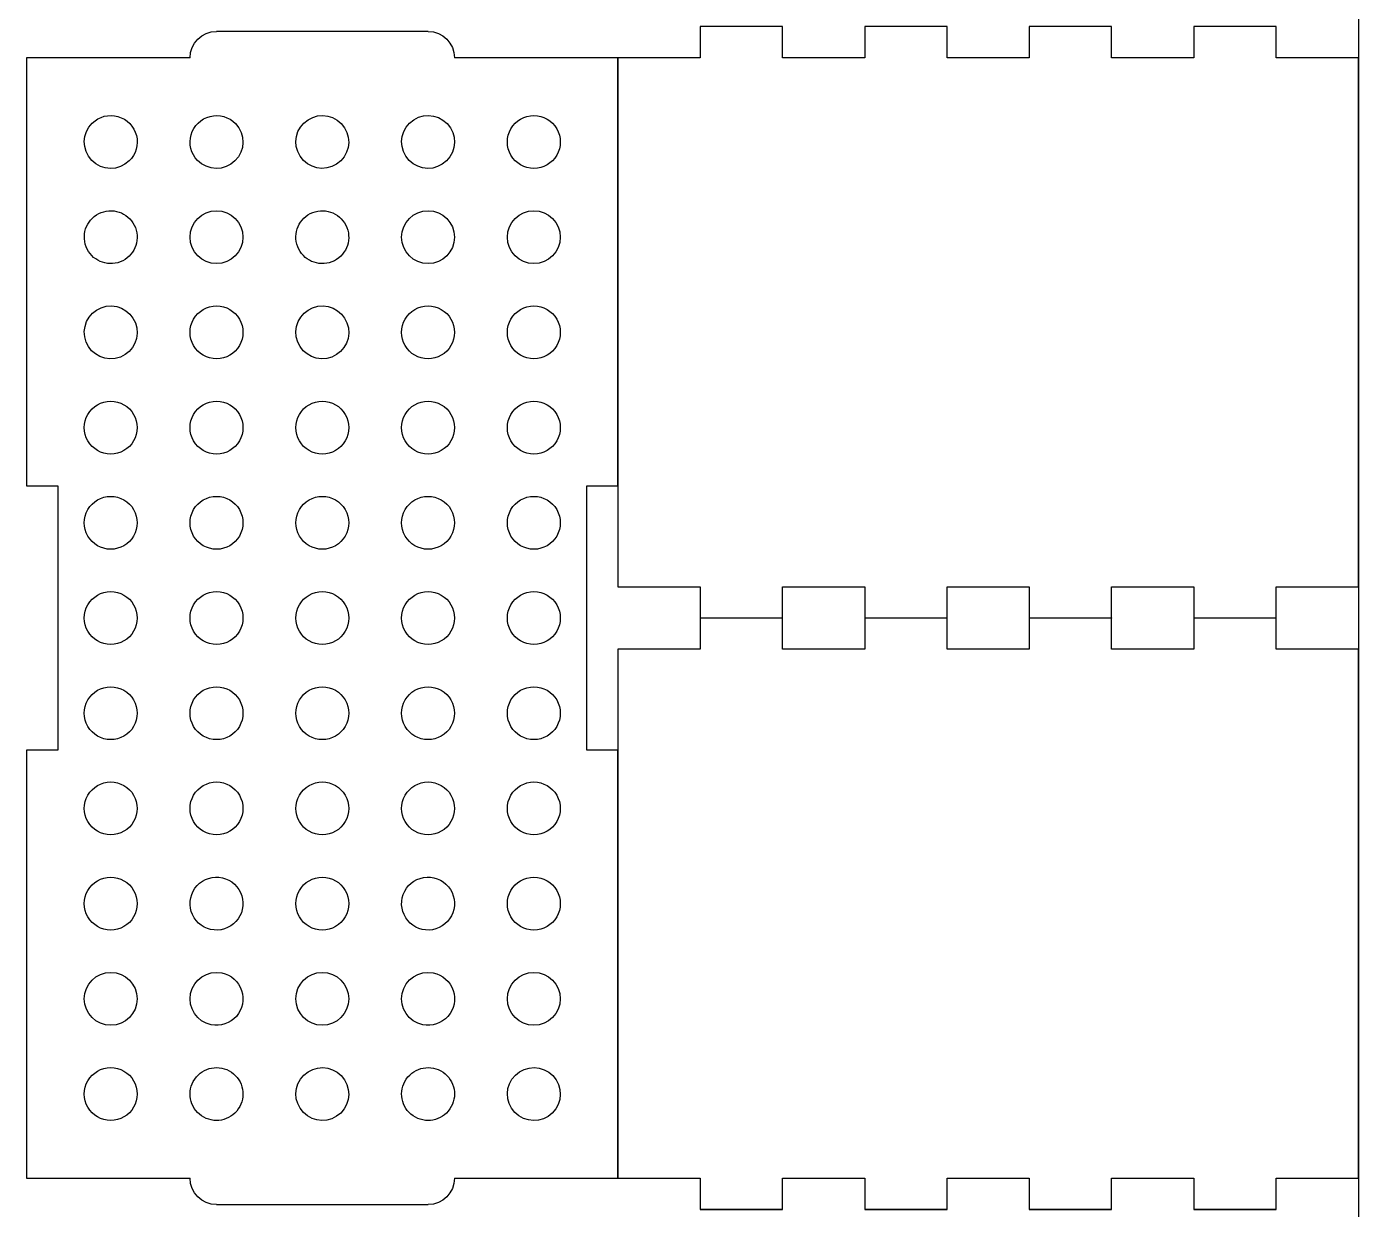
# Model space of a CAD drawing. Header units: millimetres. Extents: x 0 to 612, y 0 to 813.
# Drawn here: x 359.8 to 611.6, y 365.6 to 589.2 of the extents above; entities that cross this region are included whole.
import ezdxf

# ---------------------------------------------------------------- set-up
doc = ezdxf.new("R2010")
doc.units = ezdxf.units.MM
doc.layers.add('Layer_1', color=7, linetype='CONTINUOUS')

msp = doc.modelspace()

# ---------------------------------------------------------------- linework, layer by layer
at = {"layer": 'Layer_1', "color": 7}
for points in [[(1.999018, 812.80012), (611.598998, 812.80012), (611.598998, 0.00013), (1.999018, 0.00013)], [(564.927306, 477.385477)], [(564.929291, 477.388123)], [(564.931291, 365.583123)]]:
    msp.add_lwpolyline(points, close=True, dxfattribs=at)
for points in [[(435.695388, 588.284954), (395.69573, 588.284954)], [(487.151334, 589.189257), (487.151334, 583.289321), (471.5965, 583.289321), (471.5965, 583.289321), (471.5965, 483.288324), (471.5965, 483.288324), (487.151334, 483.288324), (487.151334, 477.388123), (487.151334, 477.388123)], [(502.707492, 589.190315), (487.152393, 589.190315), (487.152393, 589.190315)], [(518.262353, 589.189257), (518.262353, 583.289321), (502.708286, 583.289321), (502.708286, 589.189257), (502.708286, 589.189257)], [(533.818325, 589.190315), (518.263358, 589.190315), (518.263358, 589.190315)], [(549.373319, 589.189257), (549.373319, 583.289321), (533.819331, 583.289321), (533.819331, 589.189257), (533.819331, 589.189257)], [(564.929291, 589.190315), (549.374324, 589.190315), (549.374324, 589.190315)], [(580.484311, 589.189257), (580.484311, 583.289321), (564.930296, 583.289321), (564.930296, 589.189257), (564.930296, 589.189257)], [(596.040204, 589.190315), (580.485369, 589.190315), (580.485369, 589.190315)], [(611.596361, 583.289321), (596.041262, 583.289321), (596.041262, 589.189257), (596.041262, 589.189257)], [(390.695111, 583.284865), (359.794463, 583.284865), (359.794463, 583.284865), (359.794463, 502.384961), (359.794463, 502.384961), (365.694664, 502.384961), (365.694664, 452.385019), (359.794463, 452.385019), (359.794463, 452.385019), (359.794463, 392.383997), (359.794463, 392.383997)], [(471.595597, 583.284865), (440.696007, 583.284865)], [(471.596655, 502.384961), (471.596655, 583.284865), (471.596655, 583.284865)], [(611.597155, 483.288324), (611.597155, 583.289321), (611.597155, 583.289321)], [(379.177813, 563.802825), (379.177813, 563.797798), (379.172522, 563.799914)], [(392.113276, 563.902837), (392.107985, 563.901779), (392.11063, 563.906806)], [(419.177471, 563.802825), (419.177471, 563.797798), (419.174825, 563.799914)], [(432.112934, 563.902837), (432.107642, 563.901779), (432.110288, 563.906806)], [(455.697598, 562.389952), (455.695746, 562.385983), (455.693629, 562.389952)], [(395.693084, 554.379966), (395.69573, 554.383935), (395.698376, 554.379966)], [(435.692742, 554.379966), (435.695388, 554.383935), (435.698034, 554.379966)], [(377.508295, 544.72983), (377.505649, 544.724803), (377.503003, 544.727978)], [(417.507953, 544.72983), (417.507953, 544.724803), (417.502661, 544.727978)], [(455.697598, 544.389841), (455.695746, 544.385872), (455.693629, 544.389841)], [(395.693084, 536.379855), (395.69573, 536.384882), (395.698376, 536.379855)], [(435.692742, 536.379855), (435.695388, 536.384882), (435.698034, 536.379855)], [(376.547858, 526.46302), (376.545212, 526.457993), (376.542567, 526.461962)], [(416.547516, 526.46302), (416.54487, 526.457993), (416.542225, 526.461962)], [(455.697598, 526.389995), (455.695746, 526.384968), (455.693629, 526.389995)], [(395.693084, 518.380009), (395.69573, 518.385036), (395.698376, 518.380009)], [(435.692742, 518.380009), (435.695388, 518.385036), (435.698034, 518.380009)], [(375.698547, 508.389884), (375.695901, 508.384857), (375.693255, 508.389884)], [(415.698205, 508.389884), (415.695559, 508.384857), (415.692913, 508.389884)], [(455.697598, 508.389884), (455.695746, 508.384857), (455.693629, 508.389884)], [(471.595597, 452.385019), (465.695661, 452.385019), (465.695661, 502.384961), (471.595597, 502.384961), (471.595597, 502.384961)], [(395.693084, 500.379951), (395.69573, 500.384952), (395.698376, 500.379951)], [(415.692913, 500.379951), (415.695559, 500.384952), (415.698205, 500.379951)], [(435.692742, 500.379951), (435.695388, 500.384952), (435.698034, 500.379951)], [(375.698547, 490.389985), (375.695901, 490.384985), (375.693255, 490.389985)], [(455.697598, 490.389985), (455.695746, 490.384985), (455.693629, 490.389985)], [(395.693084, 482.379973), (395.69573, 482.383995), (395.698376, 482.379973)], [(435.692742, 482.379973), (435.695388, 482.383995), (435.698034, 482.379973)], [(502.708286, 477.388123), (502.708286, 483.288324), (518.262353, 483.288324), (518.262353, 477.388123), (518.262353, 477.388123)], [(533.819331, 477.388123), (533.819331, 483.288324), (549.373319, 483.288324), (549.373319, 477.388123), (549.373319, 477.388123)], [(564.930296, 477.388123), (564.930296, 483.288324), (580.484311, 483.288324), (580.484311, 477.388123), (580.484311, 477.388123)], [(596.041262, 477.388123), (596.041262, 483.288324), (611.596361, 483.288324), (611.596361, 483.288324)], [(487.153334, 477.384257), (487.153334, 471.484321), (471.5985, 471.484321), (471.5985, 471.484321), (471.5985, 371.483324), (471.5985, 371.483324), (487.153334, 371.483324), (487.153334, 365.583123), (487.153334, 365.583123)], [(487.152393, 477.388123), (502.707492, 477.388123), (502.707492, 477.388123)], [(502.709492, 477.385315), (487.154393, 477.385315), (487.154393, 477.385315)], [(518.264353, 477.384257), (518.264353, 471.484321), (502.710286, 471.484321), (502.710286, 477.384257), (502.710286, 477.384257)], [(518.263358, 477.388123), (533.818325, 477.388123), (533.818325, 477.388123)], [(533.820325, 477.385315), (518.265358, 477.385315), (518.265358, 477.385315)], [(549.375319, 477.384257), (549.375319, 471.484321), (533.821331, 471.484321), (533.821331, 477.384257), (533.821331, 477.384257)], [(549.374324, 477.388123), (564.929291, 477.388123), (564.932307, 477.385477)], [(564.931291, 477.385315), (549.376324, 477.385315), (549.376324, 477.385315)], [(580.486311, 477.384257), (580.486311, 471.484321), (564.932296, 471.484321), (564.932296, 477.384257), (564.932296, 477.384257)], [(580.485369, 477.388123), (596.040204, 477.388123), (596.040204, 477.388123)], [(596.042204, 477.385315), (580.487369, 477.385315), (580.487369, 477.385315)], [(611.598361, 471.484321), (596.043262, 471.484321), (596.043262, 477.384257), (596.043262, 477.384257)], [(375.698547, 472.390007), (375.695901, 472.385985), (375.693255, 472.390007)], [(415.698205, 472.390007), (415.695559, 472.385985), (415.692913, 472.390007)], [(455.697598, 472.390007), (455.695746, 472.385985), (455.693629, 472.390007)], [(611.599155, 371.483324), (611.599155, 471.484321), (611.599155, 471.484321)], [(395.693084, 464.379995), (395.69573, 464.384995), (395.698376, 464.379995)], [(375.698547, 454.390029), (375.695901, 454.385028), (375.693255, 454.390029)], [(415.698205, 454.390029), (415.695559, 454.385028), (415.692913, 454.390029)], [(435.698034, 454.390029), (435.695388, 454.385028), (435.692742, 454.390029)], [(455.697598, 454.390029), (455.695746, 454.385028), (455.693629, 454.390029)], [(471.596655, 371.485115), (471.596655, 452.385019), (471.596655, 452.385019)], [(395.693084, 446.380096), (395.69573, 446.385123), (395.698376, 446.380096)], [(435.692742, 446.380096), (435.695388, 446.385123), (435.698034, 446.380096)], [(375.698547, 436.389971), (375.695901, 436.384944), (375.693255, 436.389971)], [(415.698205, 436.389971), (415.695559, 436.384944), (415.692913, 436.389971)], [(455.697598, 436.389971), (455.695746, 436.384944), (455.693629, 436.389971)], [(375.698547, 418.390125), (375.695901, 418.385098), (375.693255, 418.390125)], [(396.547687, 418.46315), (396.545041, 418.458123), (396.542396, 418.462091)], [(415.698205, 418.390125), (415.695559, 418.385098), (415.692913, 418.390125)], [(436.547345, 418.46315), (436.544699, 418.458123), (436.542054, 418.462091)], [(455.697598, 418.390125), (455.695746, 418.385098), (455.693629, 418.390125)], [(396.68527, 410.281185), (396.687916, 410.285154), (396.690562, 410.280127)], [(436.684928, 410.281185), (436.687574, 410.285154), (436.69022, 410.280127)], [(375.698547, 400.390014), (375.695901, 400.386045), (375.693255, 400.390014)], [(415.698205, 400.390014), (415.695559, 400.386045), (415.692913, 400.390014)], [(455.697598, 400.390014), (455.695746, 400.386045), (455.693629, 400.390014)], [(359.791817, 392.387172), (359.794463, 392.383997), (359.794463, 371.485115), (359.794463, 371.485115), (390.695111, 371.485115)], [(375.693255, 392.380028), (375.695901, 392.383997), (375.698547, 392.380028)], [(398.513539, 391.509021), (398.518831, 391.511138), (398.518831, 391.506111)], [(412.213647, 390.967155), (412.213647, 390.972182), (412.218938, 390.970066)], [(438.515843, 391.509021), (438.518489, 391.511138), (438.518489, 391.506111)], [(452.213569, 390.967155), (452.212775, 390.972182), (452.217538, 390.970066)], [(440.696007, 371.485115), (471.595597, 371.485115), (471.595597, 371.485115)], [(502.710286, 365.583123), (502.710286, 371.483324), (518.264353, 371.483324), (518.264353, 365.583123), (518.264353, 365.583123)], [(533.821331, 365.583123), (533.821331, 371.483324), (549.375319, 371.483324), (549.375319, 365.583123), (549.375319, 365.583123)], [(564.932296, 365.583123), (564.932296, 371.483324), (580.486311, 371.483324), (580.486311, 365.583123), (580.486311, 365.583123)], [(596.043262, 365.583123), (596.043262, 371.483324), (611.598361, 371.483324), (611.598361, 371.483324)], [(395.69573, 366.485026), (435.695388, 366.485026)], [(502.707492, 365.583315), (487.152393, 365.583315), (487.152393, 365.583315)], [(487.154393, 365.583123), (502.709492, 365.583123), (502.709492, 365.583123)], [(533.818325, 365.583315), (518.263358, 365.583315), (518.263358, 365.583315)], [(518.265358, 365.583123), (533.820325, 365.583123), (533.820325, 365.583123)], [(564.929291, 365.583315), (549.374324, 365.583315), (549.374324, 365.583315)], [(549.376324, 365.583123), (564.931291, 365.583123), (564.934307, 365.580477)], [(596.040204, 365.583315), (580.485369, 365.583315), (580.485369, 365.583315)], [(580.487369, 365.583123), (596.042204, 365.583123), (596.042204, 365.583123)]]:
    msp.add_lwpolyline(points, dxfattribs=at)
for points in [[(390.695746, 583.285352), (390.696019, 586.046575), (392.934507, 588.284846), (395.69573, 588.284851)], [(435.695679, 588.284851), (438.456902, 588.284846), (440.69539, 586.046575), (440.695663, 583.285352)], [(372.212507, 570.971931), (373.494038, 572.216376), (375.342126, 572.682602), (377.060612, 572.194986)], [(377.060612, 572.194986), (378.779098, 571.707369), (380.106905, 570.339992), (380.54386, 568.607931)], [(390.886586, 568.749469), (391.374108, 570.46761), (392.741214, 571.795149), (394.472929, 572.232013)], [(394.472929, 572.232013), (396.204645, 572.668878), (398.03788, 572.148698), (399.282073, 570.867421)], [(412.21317, 570.971214), (414.194749, 572.888805), (417.354853, 572.839674), (419.27586, 570.861407)], [(432.213134, 570.97122), (434.193817, 572.894576), (437.358666, 572.848104), (439.282022, 570.867421)], [(451.366398, 569.884374), (452.259382, 571.431068), (453.909685, 572.383871), (455.695653, 572.383871)], [(455.695653, 572.383871), (457.481622, 572.383871), (459.131925, 571.431068), (460.024909, 569.884374)], [(372.108701, 563.901628), (370.184956, 565.882704), (370.231431, 569.048186), (372.212507, 570.971931)], [(399.282073, 570.867421), (401.205429, 568.886739), (401.158957, 565.72189), (399.178275, 563.798533)], [(412.115549, 563.908346), (410.194542, 565.886613), (410.238221, 569.046797), (412.21317, 570.971214)], [(419.27586, 570.861407), (421.196867, 568.88314), (421.153188, 565.722956), (419.178239, 563.798539)], [(432.109336, 563.902332), (430.18598, 565.883015), (430.232452, 569.047863), (432.213134, 570.97122)], [(439.282022, 570.867421), (441.205378, 568.886739), (441.158906, 565.72189), (439.178224, 563.798533)], [(451.366398, 564.885379), (450.473413, 566.432074), (450.473413, 568.337679), (451.366398, 569.884374)], [(460.024909, 569.884374), (460.917894, 568.337679), (460.917894, 566.432074), (460.024909, 564.885379)], [(380.54386, 568.607931), (380.980816, 566.87587), (380.460535, 565.042266), (379.179004, 563.797822)], [(392.109387, 563.902332), (390.865193, 565.183609), (390.399065, 567.031327), (390.886586, 568.749469)], [(455.695653, 562.385882), (453.909685, 562.385882), (452.259382, 563.338685), (451.366398, 564.885379)], [(460.024909, 564.885379), (459.131925, 563.338685), (457.481622, 562.385882), (455.695653, 562.385882)], [(379.179004, 563.797822), (377.197928, 561.874077), (374.032446, 561.920552), (372.108701, 563.901628)], [(399.178275, 563.798533), (397.197592, 561.875177), (394.032743, 561.921649), (392.109387, 563.902332)], [(419.178239, 563.798539), (417.19666, 561.880948), (414.036556, 561.930079), (412.115549, 563.908346)], [(439.178224, 563.798533), (437.197541, 561.875177), (434.032692, 561.921649), (432.109336, 563.902332)], [(371.040014, 547.575497), (370.040415, 550.147548), (371.313492, 553.043133), (373.884539, 554.045308)], [(373.884539, 554.045308), (376.45759, 555.042329), (379.351898, 553.766352), (380.351497, 551.194302)], [(390.699553, 549.384899), (390.699553, 552.144667), (392.935963, 554.382337), (395.69573, 554.383892)], [(395.69573, 554.383892), (398.455497, 554.382337), (400.691907, 552.144667), (400.691907, 549.384899)], [(411.040996, 547.575897), (410.041554, 550.147544), (411.314066, 553.042717), (413.884488, 554.045305)], [(413.884488, 554.045305), (416.457356, 555.041601), (419.35097, 553.765547), (420.350413, 551.193899)], [(430.699502, 549.384899), (430.699502, 552.144667), (432.935912, 554.382337), (435.695679, 554.383892)], [(435.695679, 554.383892), (438.455446, 554.382337), (440.691856, 552.144667), (440.691856, 549.384899)], [(450.699477, 549.384899), (450.699477, 552.144667), (452.935886, 554.382337), (455.695653, 554.383892)], [(455.695653, 554.383892), (458.455421, 554.382337), (460.69183, 552.144667), (460.69183, 549.384899)], [(380.351497, 551.194302), (381.351096, 548.622251), (380.078019, 545.726666), (377.506972, 544.724491)], [(395.69573, 544.385907), (392.935963, 544.387462), (390.699553, 546.625132), (390.699553, 549.384899)], [(400.691907, 549.384899), (400.691907, 546.625132), (398.455497, 544.387462), (395.69573, 544.385907)], [(420.350413, 551.193899), (421.349855, 548.622252), (420.077343, 545.727079), (417.506921, 544.724491)], [(435.695679, 544.385907), (432.935912, 544.387462), (430.699502, 546.625132), (430.699502, 549.384899)], [(440.691856, 549.384899), (440.691856, 546.625132), (438.455446, 544.387462), (435.695679, 544.385907)], [(455.695653, 544.385907), (452.935886, 544.387462), (450.699477, 546.625132), (450.699477, 549.384899)], [(460.69183, 549.384899), (460.69183, 546.625132), (458.455421, 544.387462), (455.695653, 544.385907)], [(377.506972, 544.724491), (374.933921, 543.72747), (372.039613, 545.003447), (371.040014, 547.575497)], [(417.506921, 544.724491), (414.934053, 543.728196), (412.040439, 545.00425), (411.040996, 547.575897)], [(374.846616, 536.312283), (377.566844, 536.778989), (380.150746, 534.953315), (380.619467, 532.233433)], [(391.365608, 533.88492), (392.258771, 535.431923), (393.909404, 536.384917), (395.69573, 536.384917)], [(395.69573, 536.384917), (397.482056, 536.384917), (399.132689, 535.431923), (400.025852, 533.88492)], [(414.846565, 536.312283), (417.566793, 536.778989), (420.150695, 534.953315), (420.619416, 532.233433)], [(431.365557, 533.88492), (432.25872, 535.431923), (433.909353, 536.384917), (435.695679, 536.384917)], [(435.695679, 536.384917), (437.482005, 536.384917), (439.132638, 535.431923), (440.025801, 533.88492)], [(451.365531, 533.88492), (452.258694, 535.431923), (453.909328, 536.384917), (455.695653, 536.384917)], [(455.695653, 536.384917), (457.481979, 536.384917), (459.132613, 535.431923), (460.025776, 533.88492)], [(370.772044, 530.536412), (370.303323, 533.256293), (372.127083, 535.841547), (374.846616, 536.312283)], [(391.365608, 528.884925), (390.472445, 530.431929), (390.472445, 532.337916), (391.365608, 533.88492)], [(400.025852, 533.88492), (400.919015, 532.337916), (400.919015, 530.431929), (400.025852, 528.884925)], [(410.771993, 530.536412), (410.303272, 533.256293), (412.127032, 535.841547), (414.846565, 536.312283)], [(431.365557, 528.884925), (430.472394, 530.431929), (430.472394, 532.337916), (431.365557, 533.88492)], [(440.025801, 533.88492), (440.918964, 532.337916), (440.918964, 530.431929), (440.025801, 528.884925)], [(451.365531, 528.884925), (450.472368, 530.431929), (450.472368, 532.337916), (451.365531, 533.88492)], [(460.025776, 533.88492), (460.918938, 532.337916), (460.918938, 530.431929), (460.025776, 528.884925)], [(380.619467, 532.233433), (381.088188, 529.513551), (379.264428, 526.928298), (376.544895, 526.457561)], [(420.619416, 532.233433), (421.088137, 529.513551), (419.264377, 526.928298), (416.544844, 526.457561)], [(376.544895, 526.457561), (373.824667, 525.990855), (371.240765, 527.81653), (370.772044, 530.536412)], [(395.69573, 526.384928), (393.909404, 526.384928), (392.258771, 527.337922), (391.365608, 528.884925)], [(400.025852, 528.884925), (399.132689, 527.337922), (397.482056, 526.384928), (395.69573, 526.384928)], [(416.544844, 526.457561), (413.824616, 525.990855), (411.240714, 527.81653), (410.771993, 530.536412)], [(435.695679, 526.384928), (433.909353, 526.384928), (432.25872, 527.337922), (431.365557, 528.884925)], [(440.025801, 528.884925), (439.132638, 527.337922), (437.482005, 526.384928), (435.695679, 526.384928)], [(455.695653, 526.384928), (453.909328, 526.384928), (452.258694, 527.337922), (451.365531, 528.884925)], [(460.025776, 528.884925), (459.132613, 527.337922), (457.481979, 526.384928), (455.695653, 526.384928)], [(371.36562, 515.884941), (372.258783, 517.431945), (373.909416, 518.384938), (375.695742, 518.384938)], [(375.695742, 518.384938), (377.482068, 518.384938), (379.132701, 517.431945), (380.025864, 515.884941)], [(391.365608, 515.884941), (392.258771, 517.431945), (393.909404, 518.384938), (395.69573, 518.384938)], [(395.69573, 518.384938), (397.482056, 518.384938), (399.132689, 517.431945), (400.025852, 515.884941)], [(411.365596, 515.884941), (412.258759, 517.431945), (413.909392, 518.384938), (415.695718, 518.384938)], [(415.695718, 518.384938), (417.482044, 518.384938), (419.132677, 517.431945), (420.02584, 515.884941)], [(431.365557, 515.884941), (432.25872, 517.431945), (433.909353, 518.384938), (435.695679, 518.384938)], [(435.695679, 518.384938), (437.482005, 518.384938), (439.132638, 517.431945), (440.025801, 515.884941)], [(451.365531, 515.884941), (452.258694, 517.431945), (453.909328, 518.384938), (455.695653, 518.384938)], [(455.695653, 518.384938), (457.481979, 518.384938), (459.132613, 517.431945), (460.025776, 515.884941)], [(371.36562, 510.884947), (370.472457, 512.431951), (370.472457, 514.337938), (371.36562, 515.884941)], [(380.025864, 515.884941), (380.919027, 514.337938), (380.919027, 512.431951), (380.025864, 510.884947)], [(391.365608, 510.884947), (390.472445, 512.431951), (390.472445, 514.337938), (391.365608, 515.884941)], [(400.025852, 515.884941), (400.919015, 514.337938), (400.919015, 512.431951), (400.025852, 510.884947)], [(411.365596, 510.884947), (410.472433, 512.431951), (410.472433, 514.337938), (411.365596, 515.884941)], [(420.02584, 515.884941), (420.919003, 514.337938), (420.919003, 512.431951), (420.02584, 510.884947)], [(431.365557, 510.884947), (430.472394, 512.431951), (430.472394, 514.337938), (431.365557, 515.884941)], [(440.025801, 515.884941), (440.918964, 514.337938), (440.918964, 512.431951), (440.025801, 510.884947)], [(451.365531, 510.884947), (450.472368, 512.431951), (450.472368, 514.337938), (451.365531, 515.884941)], [(460.025776, 515.884941), (460.918938, 514.337938), (460.918938, 512.431951), (460.025776, 510.884947)], [(375.695742, 508.38495), (373.909416, 508.38495), (372.258783, 509.337943), (371.36562, 510.884947)], [(380.025864, 510.884947), (379.132701, 509.337943), (377.482068, 508.38495), (375.695742, 508.38495)], [(395.69573, 508.38495), (393.909404, 508.38495), (392.258771, 509.337943), (391.365608, 510.884947)], [(400.025852, 510.884947), (399.132689, 509.337943), (397.482056, 508.38495), (395.69573, 508.38495)], [(415.695718, 508.38495), (413.909392, 508.38495), (412.258759, 509.337943), (411.365596, 510.884947)], [(420.02584, 510.884947), (419.132677, 509.337943), (417.482044, 508.38495), (415.695718, 508.38495)], [(435.695679, 508.38495), (433.909353, 508.38495), (432.25872, 509.337943), (431.365557, 510.884947)], [(440.025801, 510.884947), (439.132638, 509.337943), (437.482005, 508.38495), (435.695679, 508.38495)], [(455.695653, 508.38495), (453.909328, 508.38495), (452.258694, 509.337943), (451.365531, 510.884947)], [(460.025776, 510.884947), (459.132613, 509.337943), (457.481979, 508.38495), (455.695653, 508.38495)], [(371.365621, 497.884964), (372.258784, 499.431968), (373.909417, 500.384961), (375.695742, 500.384961)], [(375.695742, 500.384961), (377.482068, 500.384961), (379.132701, 499.431968), (380.025864, 497.884964)], [(391.365608, 497.884964), (392.258771, 499.431968), (393.909404, 500.384961), (395.69573, 500.384961)], [(395.69573, 500.384961), (397.482056, 500.384961), (399.132689, 499.431968), (400.025852, 497.884964)], [(411.365596, 497.884964), (412.258759, 499.431968), (413.909392, 500.384961), (415.695718, 500.384961)], [(415.695718, 500.384961), (417.482043, 500.384961), (419.132676, 499.431968), (420.025839, 497.884964)], [(431.365557, 497.884964), (432.25872, 499.431968), (433.909353, 500.384961), (435.695679, 500.384961)], [(435.695679, 500.384961), (437.482005, 500.384961), (439.132638, 499.431968), (440.025801, 497.884964)], [(451.365532, 497.884964), (452.258695, 499.431968), (453.909328, 500.384961), (455.695653, 500.384961)], [(455.695653, 500.384961), (457.481979, 500.384961), (459.132612, 499.431968), (460.025775, 497.884964)], [(371.365621, 492.88497), (370.472458, 494.431974), (370.472458, 496.337961), (371.365621, 497.884964)], [(380.025864, 497.884964), (380.919027, 496.337961), (380.919027, 494.431974), (380.025864, 492.88497)], [(391.365608, 492.88497), (390.472446, 494.431974), (390.472446, 496.337961), (391.365608, 497.884964)], [(400.025852, 497.884964), (400.919014, 496.337961), (400.919014, 494.431974), (400.025852, 492.88497)], [(411.365596, 492.88497), (410.472433, 494.431974), (410.472433, 496.337961), (411.365596, 497.884964)], [(420.025839, 497.884964), (420.919002, 496.337961), (420.919002, 494.431974), (420.025839, 492.88497)], [(431.365557, 492.88497), (430.472395, 494.431974), (430.472395, 496.337961), (431.365557, 497.884964)], [(440.025801, 497.884964), (440.918963, 496.337961), (440.918963, 494.431974), (440.025801, 492.88497)], [(451.365532, 492.88497), (450.472369, 494.431974), (450.472369, 496.337961), (451.365532, 497.884964)], [(460.025775, 497.884964), (460.918938, 496.337961), (460.918938, 494.431974), (460.025775, 492.88497)], [(375.695742, 490.384974), (373.909417, 490.384974), (372.258784, 491.337967), (371.365621, 492.88497)], [(380.025864, 492.88497), (379.132701, 491.337967), (377.482068, 490.384974), (375.695742, 490.384974)], [(395.69573, 490.384974), (393.909404, 490.384974), (392.258771, 491.337967), (391.365608, 492.88497)], [(400.025852, 492.88497), (399.132689, 491.337967), (397.482056, 490.384974), (395.69573, 490.384974)], [(415.695718, 490.384974), (413.909392, 490.384974), (412.258759, 491.337967), (411.365596, 492.88497)], [(420.025839, 492.88497), (419.132676, 491.337967), (417.482043, 490.384974), (415.695718, 490.384974)], [(435.695679, 490.384974), (433.909353, 490.384974), (432.25872, 491.337967), (431.365557, 492.88497)], [(440.025801, 492.88497), (439.132638, 491.337967), (437.482005, 490.384974), (435.695679, 490.384974)], [(455.695653, 490.384974), (453.909328, 490.384974), (452.258695, 491.337967), (451.365532, 492.88497)], [(460.025775, 492.88497), (459.132612, 491.337967), (457.481979, 490.384974), (455.695653, 490.384974)], [(371.366487, 479.884487), (372.259471, 481.431181), (373.909774, 482.383984), (375.695742, 482.383984)], [(375.695742, 482.383984), (377.481711, 482.383984), (379.132014, 481.431181), (380.024998, 479.884487)], [(391.366475, 479.884487), (392.259459, 481.431181), (393.909762, 482.383984), (395.69573, 482.383984)], [(395.69573, 482.383984), (397.481698, 482.383984), (399.132001, 481.431181), (400.024985, 479.884487)], [(411.366462, 479.884487), (412.259446, 481.431181), (413.909749, 482.383984), (415.695718, 482.383984)], [(415.695718, 482.383984), (417.481686, 482.383984), (419.131989, 481.431181), (420.024973, 479.884487)], [(431.366424, 479.884487), (432.259408, 481.431181), (433.909711, 482.383984), (435.695679, 482.383984)], [(435.695679, 482.383984), (437.481647, 482.383984), (439.13195, 481.431181), (440.024934, 479.884487)], [(451.366398, 479.884487), (452.259382, 481.431181), (453.909685, 482.383984), (455.695653, 482.383984)], [(455.695653, 482.383984), (457.481622, 482.383984), (459.131925, 481.431181), (460.024909, 479.884487)], [(371.366487, 474.885493), (370.473503, 476.432187), (370.473503, 478.337793), (371.366487, 479.884487)], [(380.024998, 479.884487), (380.917982, 478.337793), (380.917982, 476.432187), (380.024998, 474.885493)], [(391.366475, 474.885493), (390.47349, 476.432187), (390.47349, 478.337793), (391.366475, 479.884487)], [(400.024985, 479.884487), (400.91797, 478.337793), (400.91797, 476.432187), (400.024985, 474.885493)], [(411.366462, 474.885493), (410.473478, 476.432187), (410.473478, 478.337793), (411.366462, 479.884487)], [(420.024973, 479.884487), (420.917957, 478.337793), (420.917957, 476.432187), (420.024973, 474.885493)], [(431.366424, 474.885493), (430.473439, 476.432187), (430.473439, 478.337793), (431.366424, 479.884487)], [(440.024934, 479.884487), (440.917919, 478.337793), (440.917919, 476.432187), (440.024934, 474.885493)], [(451.366398, 474.885493), (450.473414, 476.432187), (450.473414, 478.337793), (451.366398, 479.884487)], [(460.024909, 479.884487), (460.917893, 478.337793), (460.917893, 476.432187), (460.024909, 474.885493)], [(375.695742, 472.385996), (373.909774, 472.385996), (372.259471, 473.338799), (371.366487, 474.885493)], [(380.024998, 474.885493), (379.132014, 473.338799), (377.481711, 472.385996), (375.695742, 472.385996)], [(395.69573, 472.385996), (393.909762, 472.385996), (392.259459, 473.338799), (391.366475, 474.885493)], [(400.024985, 474.885493), (399.132001, 473.338799), (397.481698, 472.385996), (395.69573, 472.385996)], [(415.695718, 472.385996), (413.909749, 472.385996), (412.259446, 473.338799), (411.366462, 474.885493)], [(420.024973, 474.885493), (419.131989, 473.338799), (417.481686, 472.385996), (415.695718, 472.385996)], [(435.695679, 472.385996), (433.909711, 472.385996), (432.259408, 473.338799), (431.366424, 474.885493)], [(440.024934, 474.885493), (439.13195, 473.338799), (437.481647, 472.385996), (435.695679, 472.385996)], [(455.695653, 472.385996), (453.909685, 472.385996), (452.259382, 473.338799), (451.366398, 474.885493)], [(460.024909, 474.885493), (459.131925, 473.338799), (457.481622, 472.385996), (455.695653, 472.385996)], [(371.365621, 461.88501), (372.258784, 463.432013), (373.909417, 464.385006), (375.695742, 464.385006)], [(375.695742, 464.385006), (377.482068, 464.385006), (379.132701, 463.432013), (380.025864, 461.88501)], [(391.365608, 461.88501), (392.258771, 463.432013), (393.909404, 464.385006), (395.69573, 464.385006)], [(395.69573, 464.385006), (397.482056, 464.385006), (399.132689, 463.432013), (400.025852, 461.88501)], [(411.365596, 461.88501), (412.258759, 463.432013), (413.909392, 464.385006), (415.695718, 464.385006)], [(415.695718, 464.385006), (417.482043, 464.385006), (419.132676, 463.432013), (420.025839, 461.88501)], [(431.365557, 461.88501), (432.25872, 463.432013), (433.909353, 464.385006), (435.695679, 464.385006)], [(435.695679, 464.385006), (437.482005, 464.385006), (439.132638, 463.432013), (440.025801, 461.88501)], [(451.365532, 461.88501), (452.258695, 463.432013), (453.909328, 464.385006), (455.695653, 464.385006)], [(455.695653, 464.385006), (457.481979, 464.385006), (459.132612, 463.432013), (460.025775, 461.88501)], [(371.365621, 456.885016), (370.472458, 458.432019), (370.472458, 460.338006), (371.365621, 461.88501)], [(380.025864, 461.88501), (380.919027, 460.338006), (380.919027, 458.432019), (380.025864, 456.885016)], [(391.365608, 456.885016), (390.472446, 458.432019), (390.472446, 460.338006), (391.365608, 461.88501)], [(400.025852, 461.88501), (400.919014, 460.338006), (400.919014, 458.432019), (400.025852, 456.885016)], [(411.365596, 456.885016), (410.472433, 458.432019), (410.472433, 460.338006), (411.365596, 461.88501)], [(420.025839, 461.88501), (420.919002, 460.338006), (420.919002, 458.432019), (420.025839, 456.885016)], [(431.365557, 456.885016), (430.472395, 458.432019), (430.472395, 460.338006), (431.365557, 461.88501)], [(440.025801, 461.88501), (440.918963, 460.338006), (440.918963, 458.432019), (440.025801, 456.885016)], [(451.365532, 456.885016), (450.472369, 458.432019), (450.472369, 460.338006), (451.365532, 461.88501)], [(460.025775, 461.88501), (460.918938, 460.338006), (460.918938, 458.432019), (460.025775, 456.885016)], [(375.695742, 454.385019), (373.909417, 454.385019), (372.258784, 455.338012), (371.365621, 456.885016)], [(380.025864, 456.885016), (379.132701, 455.338012), (377.482068, 454.385019), (375.695742, 454.385019)], [(395.69573, 454.385019), (393.909404, 454.385019), (392.258771, 455.338012), (391.365608, 456.885016)], [(400.025852, 456.885016), (399.132689, 455.338012), (397.482056, 454.385019), (395.69573, 454.385019)], [(415.695718, 454.385019), (413.909392, 454.385019), (412.258759, 455.338012), (411.365596, 456.885016)], [(420.025839, 456.885016), (419.132676, 455.338012), (417.482043, 454.385019), (415.695718, 454.385019)], [(435.695679, 454.385019), (433.909353, 454.385019), (432.25872, 455.338012), (431.365557, 456.885016)], [(440.025801, 456.885016), (439.132638, 455.338012), (437.482005, 454.385019), (435.695679, 454.385019)], [(455.695653, 454.385019), (453.909328, 454.385019), (452.258695, 455.338012), (451.365532, 456.885016)], [(460.025775, 456.885016), (459.132612, 455.338012), (457.481979, 454.385019), (455.695653, 454.385019)], [(371.36562, 443.885033), (372.258783, 445.432037), (373.909416, 446.38503), (375.695742, 446.38503)], [(375.695742, 446.38503), (377.482068, 446.38503), (379.132701, 445.432037), (380.025864, 443.885033)], [(391.365608, 443.885033), (392.258771, 445.432037), (393.909404, 446.38503), (395.69573, 446.38503)], [(395.69573, 446.38503), (397.482056, 446.38503), (399.132689, 445.432037), (400.025852, 443.885033)], [(411.365596, 443.885033), (412.258759, 445.432037), (413.909392, 446.38503), (415.695718, 446.38503)], [(415.695718, 446.38503), (417.482044, 446.38503), (419.132677, 445.432037), (420.02584, 443.885033)], [(431.365557, 443.885033), (432.25872, 445.432037), (433.909353, 446.38503), (435.695679, 446.38503)], [(435.695679, 446.38503), (437.482005, 446.38503), (439.132638, 445.432037), (440.025801, 443.885033)], [(451.365531, 443.885033), (452.258694, 445.432037), (453.909328, 446.38503), (455.695653, 446.38503)], [(455.695653, 446.38503), (457.481979, 446.38503), (459.132613, 445.432037), (460.025776, 443.885033)], [(371.36562, 438.885039), (370.472457, 440.432042), (370.472457, 442.338029), (371.36562, 443.885033)], [(380.025864, 443.885033), (380.919027, 442.338029), (380.919027, 440.432042), (380.025864, 438.885039)], [(391.365608, 438.885039), (390.472445, 440.432042), (390.472445, 442.338029), (391.365608, 443.885033)], [(400.025852, 443.885033), (400.919015, 442.338029), (400.919015, 440.432042), (400.025852, 438.885039)], [(411.365596, 438.885039), (410.472433, 440.432042), (410.472433, 442.338029), (411.365596, 443.885033)], [(420.02584, 443.885033), (420.919003, 442.338029), (420.919003, 440.432042), (420.02584, 438.885039)], [(431.365557, 438.885039), (430.472394, 440.432042), (430.472394, 442.338029), (431.365557, 443.885033)], [(440.025801, 443.885033), (440.918964, 442.338029), (440.918964, 440.432042), (440.025801, 438.885039)], [(451.365531, 438.885039), (450.472368, 440.432042), (450.472368, 442.338029), (451.365531, 443.885033)], [(460.025776, 443.885033), (460.918938, 442.338029), (460.918938, 440.432042), (460.025776, 438.885039)], [(375.695742, 436.385042), (373.909416, 436.385042), (372.258783, 437.338035), (371.36562, 438.885039)], [(380.025864, 438.885039), (379.132701, 437.338035), (377.482068, 436.385042), (375.695742, 436.385042)], [(395.69573, 436.385042), (393.909404, 436.385042), (392.258771, 437.338035), (391.365608, 438.885039)], [(400.025852, 438.885039), (399.132689, 437.338035), (397.482056, 436.385042), (395.69573, 436.385042)], [(415.695718, 436.385042), (413.909392, 436.385042), (412.258759, 437.338035), (411.365596, 438.885039)], [(420.02584, 438.885039), (419.132677, 437.338035), (417.482044, 436.385042), (415.695718, 436.385042)], [(435.695679, 436.385042), (433.909353, 436.385042), (432.25872, 437.338035), (431.365557, 438.885039)], [(440.025801, 438.885039), (439.132638, 437.338035), (437.482005, 436.385042), (435.695679, 436.385042)], [(455.695653, 436.385042), (453.909328, 436.385042), (452.258694, 437.338035), (451.365531, 438.885039)], [(460.025776, 438.885039), (459.132613, 437.338035), (457.481979, 436.385042), (455.695653, 436.385042)], [(371.36562, 425.885055), (372.258783, 427.432058), (373.909416, 428.385052), (375.695742, 428.385052)], [(375.695742, 428.385052), (377.482068, 428.385052), (379.132701, 427.432058), (380.025864, 425.885055)], [(391.003934, 425.11335), (391.621393, 426.789567), (393.086201, 428.009045), (394.846577, 428.312418)], [(394.846577, 428.312419), (396.606954, 428.615791), (398.395456, 427.95697), (399.538373, 426.584126)], [(411.365596, 425.885055), (412.258759, 427.432058), (413.909392, 428.385052), (415.695718, 428.385052)], [(415.695718, 428.385052), (417.482044, 428.385052), (419.132677, 427.432058), (420.02584, 425.885055)], [(431.003883, 425.11335), (431.621342, 426.789567), (433.08615, 428.009045), (434.846526, 428.312418)], [(434.846526, 428.312419), (436.606903, 428.615791), (438.395405, 427.95697), (439.538322, 426.584126)], [(451.365531, 425.885055), (452.258694, 427.432058), (453.909328, 428.385052), (455.695653, 428.385052)], [(455.695653, 428.385052), (457.481979, 428.385052), (459.132613, 427.432058), (460.025776, 425.885055)], [(371.36562, 420.88506), (370.472457, 422.432064), (370.472457, 424.338051), (371.36562, 425.885055)], [(380.025864, 425.885055), (380.919027, 424.338051), (380.919027, 422.432064), (380.025864, 420.88506)], [(399.538373, 426.584126), (400.68129, 425.211282), (401.004986, 423.332982), (400.387526, 421.656765)], [(411.365596, 420.88506), (410.472433, 422.432064), (410.472433, 424.338051), (411.365596, 425.885055)], [(420.02584, 425.885055), (420.919003, 424.338051), (420.919003, 422.432064), (420.02584, 420.88506)], [(439.538322, 426.584126), (440.681239, 425.211282), (441.004935, 423.332982), (440.387475, 421.656765)], [(451.365531, 420.88506), (450.472368, 422.432064), (450.472368, 424.338051), (451.365531, 425.885055)], [(460.025776, 425.885055), (460.918938, 424.338051), (460.918938, 422.432064), (460.025776, 420.88506)], [(391.853087, 420.185989), (390.71017, 421.558834), (390.386474, 423.437133), (391.003934, 425.11335)], [(431.853036, 420.185989), (430.710119, 421.558834), (430.386423, 423.437133), (431.003883, 425.11335)], [(375.695742, 418.385063), (373.909416, 418.385063), (372.258783, 419.338057), (371.36562, 420.88506)], [(380.025864, 420.88506), (379.132701, 419.338057), (377.482068, 418.385063), (375.695742, 418.385063)], [(400.387526, 421.656765), (399.770067, 419.980548), (398.305259, 418.76107), (396.544883, 418.457697)], [(415.695718, 418.385063), (413.909392, 418.385063), (412.258759, 419.338057), (411.365596, 420.88506)], [(420.02584, 420.88506), (419.132677, 419.338057), (417.482044, 418.385063), (415.695718, 418.385063)], [(440.387475, 421.656765), (439.770016, 419.980548), (438.305208, 418.76107), (436.544832, 418.457697)], [(455.695653, 418.385063), (453.909328, 418.385063), (452.258694, 419.338057), (451.365531, 420.88506)], [(460.025776, 420.88506), (459.132613, 419.338057), (457.481979, 418.385063), (455.695653, 418.385063)], [(396.544883, 418.457697), (394.784506, 418.154324), (392.996004, 418.813145), (391.853087, 420.185989)], [(436.544832, 418.457697), (434.784455, 418.154324), (432.995953, 418.813145), (431.853036, 420.185989)], [(390.801274, 406.377324), (391.349467, 409.081405), (393.984426, 410.830349), (396.68916, 410.285387)], [(430.798388, 406.377915), (431.346814, 409.083107), (433.983607, 410.832155), (436.689135, 410.285387)], [(370.699566, 405.385081), (370.699566, 408.144848), (372.935975, 410.382518), (375.695742, 410.384073)], [(375.695742, 410.384073), (378.45551, 410.382518), (380.691919, 408.144848), (380.691919, 405.385081)], [(396.68916, 410.285387), (398.441689, 409.932278), (399.872343, 408.670343), (400.441458, 406.9756)], [(410.699541, 405.385081), (410.699541, 408.144848), (412.93595, 410.382518), (415.695718, 410.384073)], [(415.695718, 410.384073), (418.455485, 410.382518), (420.691894, 408.144848), (420.691894, 405.385081)], [(436.689135, 410.285387), (438.440779, 409.931392), (439.870321, 408.669444), (440.438882, 406.975246)], [(450.699477, 405.385081), (450.699477, 408.144848), (452.935886, 410.382518), (455.695653, 410.384073)], [(455.695653, 410.384073), (458.455421, 410.382518), (460.69183, 408.144848), (460.69183, 405.385081)], [(394.7023, 400.484774), (391.998876, 401.036197), (390.253081, 403.673244), (390.801274, 406.377324)], [(400.441458, 406.9756), (401.010572, 405.280857), (400.631542, 403.411208), (399.447342, 402.071911)], [(434.702249, 400.484774), (431.997393, 401.034858), (430.249962, 403.672723), (430.798388, 406.377915)], [(440.438882, 406.975246), (441.007443, 405.281049), (440.628572, 403.41221), (439.445087, 402.073206)], [(375.695742, 400.386088), (372.935975, 400.387643), (370.699566, 402.625313), (370.699566, 405.385081)], [(380.691919, 405.385081), (380.691919, 402.625313), (378.45551, 400.387643), (375.695742, 400.386088)], [(415.695718, 400.386088), (412.93595, 400.387643), (410.699541, 402.625313), (410.699541, 405.385081)], [(420.691894, 405.385081), (420.691894, 402.625313), (418.455485, 400.387643), (415.695718, 400.386088)], [(455.695653, 400.386088), (452.935886, 400.387643), (450.699477, 402.625313), (450.699477, 405.385081)], [(460.69183, 405.385081), (460.69183, 402.625313), (458.455421, 400.387643), (455.695653, 400.386088)], [(399.447342, 402.071911), (398.263143, 400.732615), (396.453981, 400.127481), (394.7023, 400.484774)], [(439.445087, 402.073206), (438.261603, 400.734202), (436.453457, 400.128633), (434.702249, 400.484774)], [(391.57521, 390.204453), (393.132957, 392.481123), (396.240246, 393.06605), (398.519175, 391.511609)], [(412.21317, 390.971441), (414.194749, 392.889032), (417.354853, 392.839901), (419.27586, 390.861634)], [(431.575159, 390.204453), (433.132906, 392.481123), (436.240195, 393.06605), (438.519124, 391.511609)], [(452.212413, 390.972158), (454.193596, 392.895212), (457.35851, 392.848416), (459.281972, 390.867629)], [(371.366486, 389.884601), (372.259471, 391.431295), (373.909774, 392.384098), (375.695742, 392.384098)], [(375.695742, 392.384098), (377.481711, 392.384098), (379.132014, 391.431295), (380.024998, 389.884601)], [(398.519175, 391.511609), (400.793581, 389.950559), (401.373997, 386.842424), (399.81625, 384.565754)], [(412.115549, 383.908573), (410.194542, 385.88684), (410.238221, 389.047024), (412.21317, 390.971441)], [(419.27586, 390.861634), (421.196867, 388.883367), (421.153188, 385.723183), (419.178239, 383.798766)], [(438.519124, 391.511609), (440.79353, 389.950559), (441.373946, 386.842424), (439.816199, 384.565754)], [(452.109338, 383.902578), (450.185876, 385.883366), (450.232021, 389.048289), (452.212413, 390.972158)], [(459.281972, 390.867629), (461.205433, 388.886841), (461.159288, 385.721918), (459.178897, 383.798049)], [(371.366486, 384.885606), (370.473502, 386.432301), (370.473502, 388.337906), (371.366486, 389.884601)], [(380.024998, 389.884601), (380.917983, 388.337906), (380.917983, 386.432301), (380.024998, 384.885606)], [(392.872285, 383.258598), (390.597879, 384.819648), (390.017463, 387.927783), (391.57521, 390.204453)], [(432.872234, 383.258598), (430.597828, 384.819648), (430.017412, 387.927783), (431.575159, 390.204453)], [(375.695742, 382.386109), (373.909774, 382.386109), (372.259471, 383.338912), (371.366486, 384.885606)], [(380.024998, 384.885606), (379.132014, 383.338912), (377.481711, 382.386109), (375.695742, 382.386109)], [(399.81625, 384.565754), (398.258503, 382.289084), (395.151214, 381.704157), (392.872285, 383.258598)], [(419.178239, 383.798766), (417.19666, 381.881175), (414.036556, 381.930306), (412.115549, 383.908573)], [(439.816199, 384.565754), (438.258452, 382.289084), (435.151163, 381.704157), (432.872234, 383.258598)], [(459.178897, 383.798049), (457.197713, 381.874995), (454.032799, 381.921791), (452.109338, 383.902578)], [(395.69573, 366.485129), (392.934507, 366.485134), (390.696019, 368.723405), (390.695746, 371.484628)], [(440.695663, 371.484628), (440.69539, 368.723405), (438.456902, 366.485134), (435.695679, 366.485129)]]:
    msp.add_open_spline(points, degree=3, dxfattribs=at)

doc.saveas('drawing.dxf')
